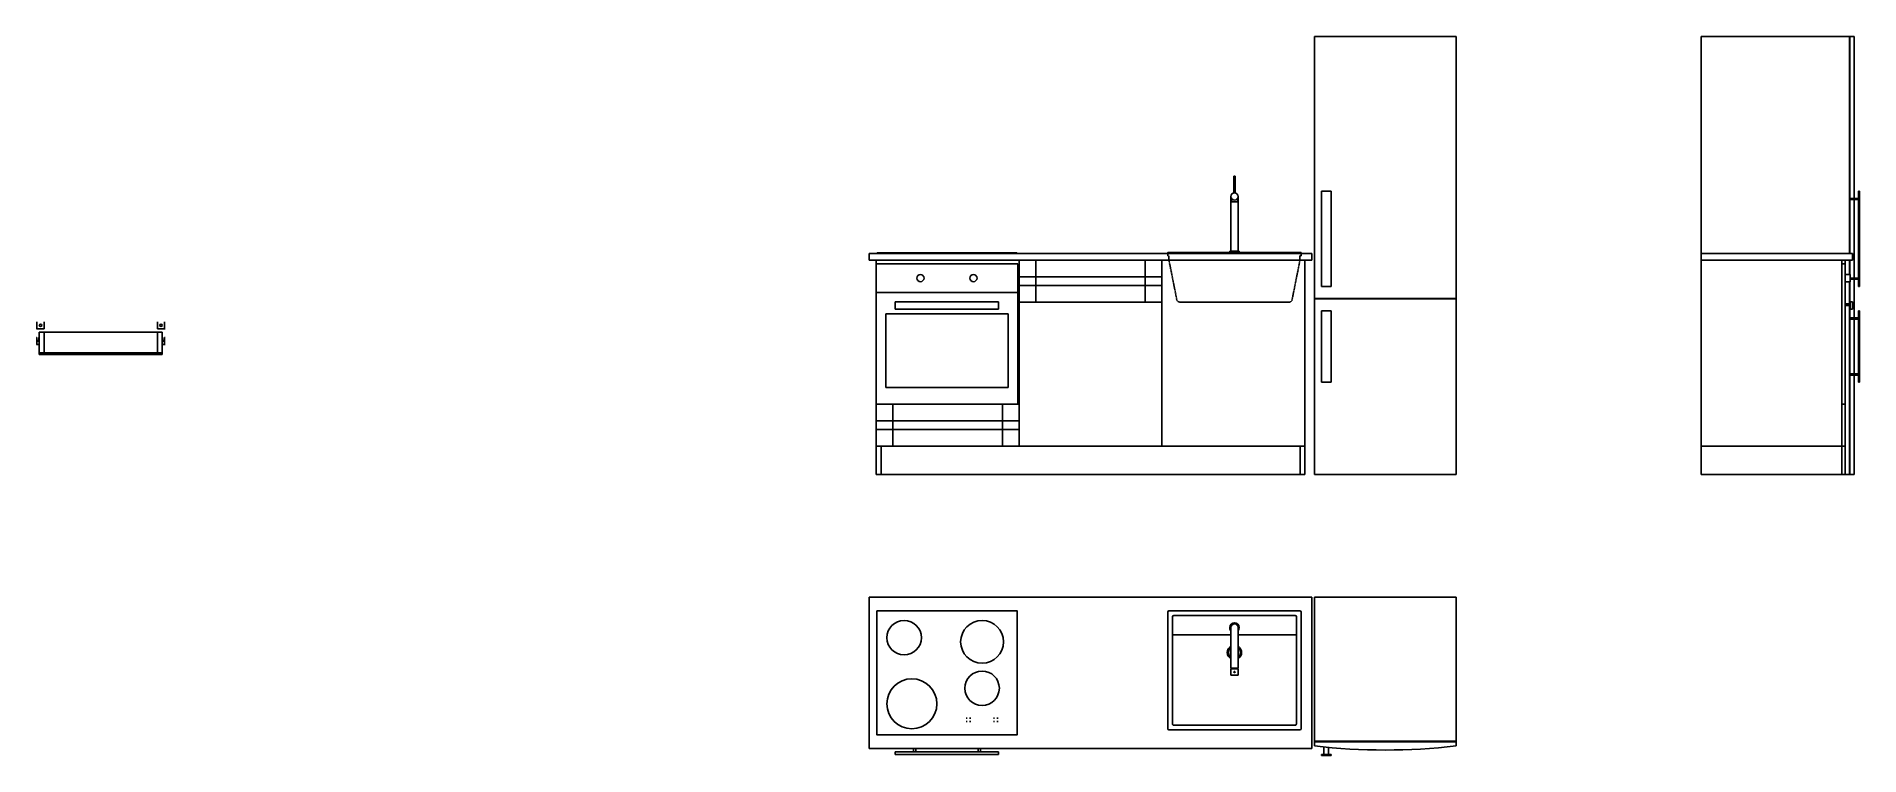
# Model space of a CAD drawing. Header units: millimetres. Extents: x 1553 to 2319, y 2121 to 2423.
import ezdxf

# ---------------------------------------------------------------- set-up
doc = ezdxf.new("R2010")
doc.units = ezdxf.units.MM
doc.linetypes.add('HIDDEN', pattern=[0.375, 0.25, -0.125])
for name, color, linetype in [('CASSETTI', 3, 'Continuous'), ('ELETTRODOMESTICI', 2, 'Continuous'), ('LAVELLO', 4, 'Continuous'), ('PIANO DI LAVORO', 6, 'Continuous'), ('STRUTTURA', 7, 'Continuous')]:
    doc.layers.add(name, color=color, linetype=linetype)

msp = doc.modelspace()

# ---------------------------------------------------------------- linework, layer by layer
at = {"layer": 'CASSETTI'}
for p, q in [((1972.93, 2329.36), (1972.93, 2311.76)), ((2018.93, 2329.36), (2018.93, 2311.76)), ((2025.93, 2322.36), (1965.93, 2322.36)), ((2025.93, 2318.76), (1965.93, 2318.76)), ((1912.93, 2268.96), (1912.93, 2251.36)), ((1958.93, 2268.96), (1958.93, 2251.36)), ((2311.41, 2268.96), (2312.91, 2268.96)), ((2311.41, 2251.36), (2311.41, 2268.96)), ((2312.91, 2268.96), (2312.91, 2251.36)), ((1965.93, 2261.96), (1905.93, 2261.96)), ((1965.93, 2258.36), (1905.93, 2258.36)), ((2312.91, 2251.36), (2311.41, 2251.36))]:
    msp.add_line(p, q, dxfattribs=at)
for points in [[(2025.93, 2311.76), (1965.93, 2311.76), (1965.93, 2329.36), (2025.93, 2329.36)], [(1905.93, 2251.36), (1905.93, 2268.96), (1965.93, 2268.96), (1965.93, 2251.36)]]:
    msp.add_lwpolyline(points, close=True, dxfattribs=at)
at = {"layer": 'ELETTRODOMESTICI'}
for p, q in [((2089.93, 2239.36), (2089.93, 2423.36)), ((2089.93, 2423.36), (2149.43, 2423.36)), ((2149.43, 2423.36), (2149.43, 2239.36)), ((2252.41, 2332.16), (2252.41, 2423.36)), ((2252.41, 2423.36), (2316.61, 2423.36)), ((2314.66, 2423.36), (2314.66, 2332.16)), ((2314.86, 2423.36), (2314.86, 2332.16)), ((2316.61, 2423.36), (2316.61, 2355.36)), ((2096.93, 2358.36), (2092.93, 2358.36)), ((2092.93, 2358.36), (2092.93, 2318.36)), ((2096.93, 2318.36), (2096.93, 2358.36)), ((2318.41, 2358.36), (2318.91, 2358.36)), ((2318.41, 2318.36), (2318.41, 2358.36)), ((2318.91, 2358.36), (2318.91, 2318.36)), ((2318.41, 2355.36), (2315.3, 2355.36)), ((2315.3, 2355.36), (2315.3, 2354.86)), ((2315.3, 2354.86), (2318.41, 2354.86)), ((2316.61, 2354.86), (2316.61, 2321.86)), ((1905.93, 2327.86), (1965.33, 2327.86)), ((1905.93, 2268.96), (1905.93, 2327.86)), ((1906.28, 2332.46), (1964.98, 2332.46)), ((1965.33, 2327.86), (1965.33, 2268.96)), ((2311.41, 2327.86), (2312.91, 2327.86)), ((2311.41, 2268.96), (2311.41, 2327.86)), ((2312.91, 2327.86), (2312.91, 2268.96)), ((2314.66, 2329.36), (2314.66, 2323.36)), ((2314.86, 2329.36), (2314.86, 2323.36)), ((2312.91, 2323.36), (2314.91, 2323.36)), ((2314.91, 2320.36), (2312.91, 2320.36)), ((2314.66, 2320.36), (2314.66, 2311.11)), ((2314.86, 2320.36), (2314.86, 2311.11)), ((2314.91, 2323.36), (2314.91, 2320.36)), ((2315.3, 2321.36), (2315.3, 2321.86)), ((2315.3, 2321.86), (2318.41, 2321.86)), ((2318.41, 2321.36), (2315.3, 2321.36)), ((2316.61, 2321.36), (2316.61, 2305.16)), ((1905.93, 2315.86), (1965.33, 2315.86)), ((2089.93, 2313.36), (2149.43, 2313.36)), ((2149.43, 2313.16), (2089.93, 2313.16)), ((2092.93, 2318.36), (2096.93, 2318.36)), ((2318.91, 2318.36), (2318.41, 2318.36)), ((2318.41, 2318.36), (2318.91, 2318.36)), ((1961.33, 2306.86), (1909.93, 2306.86)), ((1909.93, 2306.86), (1909.93, 2275.96)), ((1913.93, 2311.86), (1957.33, 2311.86)), ((1913.93, 2308.86), (1913.93, 2311.86)), ((1957.33, 2308.86), (1913.93, 2308.86)), ((1957.33, 2308.86), (1957.33, 2311.86)), ((1961.33, 2306.86), (1961.33, 2275.96)), ((2092.93, 2308.16), (2096.93, 2308.16)), ((2092.93, 2278.16), (2092.93, 2308.16)), ((2096.93, 2308.16), (2096.93, 2278.16)), ((2314.91, 2311.11), (2312.91, 2311.11)), ((2314.91, 2310.36), (2312.91, 2310.36)), ((2314.66, 2310.36), (2314.66, 2239.36)), ((2314.86, 2310.36), (2314.86, 2239.36)), ((2314.91, 2311.86), (2315.91, 2311.86)), ((2314.91, 2308.86), (2314.91, 2311.86)), ((2315.91, 2308.86), (2314.91, 2308.86)), ((2318.41, 2305.16), (2315.3, 2305.16)), ((2315.3, 2305.16), (2315.3, 2304.66)), ((2315.91, 2311.86), (2315.91, 2308.86)), ((2318.41, 2308.16), (2318.41, 2278.16)), ((2318.91, 2308.16), (2318.41, 2308.16)), ((2318.91, 2278.16), (2318.91, 2308.16)), ((2315.3, 2304.66), (2318.41, 2304.66)), ((2316.61, 2304.66), (2316.61, 2281.66)), ((1961.33, 2275.96), (1909.93, 2275.96)), ((2096.93, 2278.16), (2092.93, 2278.16)), ((2315.3, 2281.16), (2315.3, 2281.66)), ((2315.3, 2281.66), (2318.41, 2281.66)), ((2318.41, 2281.16), (2315.3, 2281.16)), ((2316.61, 2281.16), (2316.61, 2239.36)), ((2318.41, 2278.16), (2318.91, 2278.16)), ((1965.33, 2268.96), (1905.93, 2268.96)), ((2149.43, 2239.36), (2089.93, 2239.36)), ((2316.61, 2239.36), (2312.91, 2239.36)), ((2089.93, 2187.86), (2149.43, 2187.86)), ((2089.93, 2125.41), (2089.93, 2187.86)), ((2149.43, 2187.86), (2149.43, 2125.41)), ((1944.13, 2137.11), (1943.63, 2137.11)), ((1945.63, 2137.11), (1945.13, 2137.11)), ((1945.38, 2137.36), (1945.38, 2136.86)), ((1955.63, 2137.11), (1955.13, 2137.11)), ((1957.13, 2137.11), (1956.63, 2137.11)), ((1956.88, 2137.36), (1956.88, 2136.86)), ((1944.13, 2135.61), (1943.63, 2135.61)), ((1945.63, 2135.61), (1945.13, 2135.61)), ((1945.38, 2135.86), (1945.38, 2135.36)), ((1955.63, 2135.61), (1955.13, 2135.61)), ((1957.13, 2135.61), (1956.63, 2135.61)), ((1956.88, 2135.86), (1956.88, 2135.36)), ((1913.93, 2122.86), (1957.33, 2122.86)), ((1913.93, 2121.86), (1913.93, 2122.86)), ((1957.33, 2121.86), (1913.93, 2121.86)), ((1921.56, 2122.86), (1921.56, 2124.36)), ((1922.56, 2122.86), (1922.56, 2124.36)), ((1948.69, 2122.86), (1948.69, 2124.36)), ((1949.69, 2122.86), (1949.69, 2124.36)), ((1957.33, 2122.86), (1957.33, 2121.86)), ((2089.93, 2127.36), (2149.43, 2127.36)), ((2149.43, 2127.16), (2089.93, 2127.16)), ((2092.93, 2121.86), (2096.93, 2121.86)), ((2092.93, 2121.86), (2092.93, 2121.36)), ((2092.93, 2121.36), (2096.93, 2121.36)), ((2093.93, 2124.97), (2093.93, 2121.86)), ((2095.93, 2121.86), (2095.93, 2124.77)), ((2096.93, 2121.36), (2096.93, 2121.86))]:
    msp.add_line(p, q, dxfattribs=at)
msp.add_lwpolyline([(1906.13, 2182.11), (1965.13, 2182.11), (1965.13, 2130.11), (1906.13, 2130.11)], close=True, dxfattribs=at)
for centre, radius in [((1924.49, 2321.86), 1.5), ((1946.76, 2321.86), 1.5), ((1917.63, 2170.86), 7.25), ((1950.38, 2169.11), 9), ((1920.88, 2143.11), 10.5), ((1950.38, 2149.61), 7.25)]:
    msp.add_circle(centre, radius, dxfattribs=at)
for centre, radius, start, end in [((1906.28, 2332.31), 0.15, 90, 270), ((1964.98, 2332.31), 0.15, 270, 90), ((2119.68, 2377.41), 253.75, 263.26708, 276.73292)]:
    msp.add_arc(centre, radius, start, end, dxfattribs=at)
at = {"layer": 'LAVELLO'}
for p, q in [((2056.13, 2364.66), (2056.13, 2357.7)), ((2056.13, 2364.66), (2056.63, 2364.66)), ((2056.63, 2364.66), (2056.63, 2357.7)), ((2054.88, 2356.16), (2054.88, 2333.16)), ((2055.08, 2355.41), (2055.08, 2353.91)), ((2055.08, 2353.91), (2057.68, 2353.91)), ((2057.68, 2353.91), (2057.68, 2355.41)), ((2057.88, 2356.16), (2057.88, 2333.16)), ((2028.38, 2332.56), (2028.38, 2332.16)), ((2028.48, 2332.66), (2084.28, 2332.66)), ((2054.38, 2333.16), (2058.38, 2333.16)), ((2054.38, 2332.66), (2054.38, 2333.16)), ((2058.38, 2333.16), (2058.38, 2332.66)), ((2084.38, 2332.56), (2084.38, 2332.16)), ((2028.38, 2132.61), (2028.38, 2181.61)), ((2028.88, 2182.11), (2083.88, 2182.11)), ((2054.88, 2175.11), (2054.88, 2158.11)), ((2057.88, 2158.11), (2057.88, 2175.11)), ((2084.38, 2181.61), (2084.38, 2132.61)), ((2054.88, 2172.11), (2030.88, 2172.11)), ((2081.88, 2172.11), (2057.88, 2172.11)), ((2082.38, 2157.11), (2082.38, 2172.11)), ((2054.88, 2158.11), (2057.88, 2158.11)), ((2057.88, 2157.81), (2054.88, 2157.81)), ((2054.88, 2157.81), (2054.88, 2155.11)), ((2054.88, 2155.11), (2057.88, 2155.11)), ((2055.18, 2158.11), (2055.18, 2157.81)), ((2057.58, 2158.11), (2057.58, 2157.81)), ((2057.88, 2155.11), (2057.88, 2157.81)), ((2083.88, 2132.11), (2028.88, 2132.11))]:
    msp.add_line(p, q, dxfattribs=at)
at = {"layer": 'LAVELLO', "linetype": 'HIDDEN'}
for p, q in [((2028.38, 2332.16), (2028.38, 2331.16)), ((2028.38, 2331.16), (2028.87, 2331.16)), ((2028.87, 2331.16), (2028.87, 2329.36)), ((2028.87, 2329.36), (2032.26, 2312.35)), ((2083.88, 2329.36), (2080.49, 2312.35)), ((2084.38, 2331.16), (2083.88, 2331.16)), ((2083.88, 2331.16), (2083.88, 2329.36)), ((2084.38, 2332.16), (2084.38, 2331.16)), ((2033.68, 2311.76), (2079.08, 2311.76))]:
    msp.add_line(p, q, dxfattribs=at)
at = {"layer": 'LAVELLO'}
for points in [[(2030.38, 2134.6), (2030.38, 2179.61)], [(2030.88, 2180.11), (2081.88, 2180.11)], [(2082.38, 2179.61), (2082.38, 2134.61)], [(2081.88, 2134.11), (2030.88, 2134.11)]]:
    msp.add_lwpolyline(points, dxfattribs=at)
for centre, radius in [((2056.38, 2356.16), 1.5), ((2056.38, 2156.46), 0.25)]:
    msp.add_circle(centre, radius, dxfattribs=at)
for centre, radius, start, end in [((2056.06, 2357.7), 0.0724, 292.8004, 0), ((2056.7, 2357.7), 0.0724, 180, 247.1996), ((2028.48, 2332.56), 0.1, 90, 180), ((2084.28, 2332.56), 0.1, 0, 90), ((2028.88, 2181.61), 0.5, 90, 180), ((2030.88, 2179.61), 0.5, 90, 180), ((2056.38, 2175.11), 2, 318.59038, 221.40962), ((2056.38, 2175.11), 1.5, 0, 180), ((2081.88, 2179.61), 0.5, 0, 90), ((2083.88, 2181.61), 0.5, 0, 90), ((2030.88, 2171.61), 0.5, 90, 180.27774), ((2056.38, 2164.61), 3, 120, 240), ((2056.38, 2164.61), 3, 300, 60), ((2081.88, 2171.61), 0.5, 0, 90), ((2056.38, 2164.61), 2.5, 126.8699, 233.1301), ((2056.38, 2164.61), 2.5, 306.8699, 53.1301), ((2028.88, 2132.61), 0.5, 180, 270), ((2030.88, 2134.61), 0.5, 179.72226, 270.2046), ((2081.88, 2134.61), 0.5, 269.7954, 0), ((2083.88, 2132.61), 0.5, 270, 0)]:
    msp.add_arc(centre, radius, start, end, dxfattribs=at)
at = {"layer": 'LAVELLO', "linetype": 'HIDDEN'}
for centre, start, end in [((2033.68, 2313.76), 225, 270), ((2079.08, 2313.76), 270, 315)]:
    msp.add_arc(centre, 2, start, end, dxfattribs=at)
at = {"layer": 'PIANO DI LAVORO'}
for p, q in [((1902.93, 2329.36), (1902.93, 2332.16)), ((1902.93, 2332.16), (2088.93, 2332.16)), ((1902.93, 2329.36), (2088.93, 2329.36)), ((2088.93, 2332.16), (2088.93, 2329.36)), ((2252.41, 2329.36), (2252.41, 2332.16)), ((2252.41, 2332.16), (2315.91, 2332.16)), ((2315.91, 2329.36), (2252.41, 2329.36)), ((2315.91, 2332.16), (2315.91, 2329.36)), ((1902.93, 2187.86), (2088.93, 2187.86)), ((1902.93, 2124.36), (1902.93, 2187.86)), ((2088.93, 2187.86), (2088.93, 2124.36)), ((2088.93, 2124.36), (1902.93, 2124.36))]:
    msp.add_line(p, q, dxfattribs=at)
at = {"layer": 'STRUTTURA'}
for p, q in [((1905.93, 2329.36), (1905.93, 2242.16)), ((1905.93, 2329.36), (2085.93, 2329.36)), ((1905.93, 2329.36), (1905.93, 2239.36)), ((1965.93, 2329.36), (1965.93, 2251.36)), ((2025.93, 2251.36), (2025.93, 2329.36)), ((2085.93, 2242.16), (2085.93, 2329.36)), ((2085.93, 2324.36), (2085.93, 2329.36)), ((2252.41, 2329.36), (2252.41, 2239.36)), ((2311.41, 2329.36), (2311.41, 2239.36)), ((2312.91, 2329.36), (2312.91, 2239.36)), ((2085.93, 2239.36), (2085.93, 2324.36)), ((1556.42, 2300.56), (1553.22, 2300.56)), ((1553.42, 2300.55), (1553.42, 2303.55)), ((1553.42, 2300.55), (1553.42, 2303.55)), ((1554.41, 2299.1), (1554.41, 2289.8)), ((1556.41, 2299.1), (1554.41, 2299.1)), ((1556.41, 2299.1), (1556.41, 2290.5)), ((1556.41, 2299.1), (1604.01, 2299.1)), ((1556.42, 2303.56), (1556.42, 2300.56)), ((1604.01, 2299.1), (1604.01, 2290.5)), ((1606.01, 2299.1), (1604.01, 2299.1)), ((1604.02, 2303.55), (1604.03, 2300.55)), ((1604.03, 2300.55), (1607.22, 2300.56)), ((1606.01, 2299.1), (1606.01, 2290.3)), ((1607.03, 2300.55), (1607.02, 2303.55)), ((1607.03, 2300.55), (1607.02, 2303.55)), ((1553.21, 2296.95), (1553.41, 2296.95)), ((1553.41, 2293.95), (1553.21, 2293.95)), ((1553.41, 2296.95), (1553.41, 2293.95)), ((1554.21, 2295.65), (1553.41, 2295.65)), ((1554.41, 2295.45), (1553.41, 2295.45)), ((1553.41, 2293.95), (1554.41, 2293.95)), ((1554.21, 2296.95), (1554.41, 2296.95)), ((1554.21, 2296.95), (1554.21, 2295.65)), ((1554.41, 2296.95), (1554.41, 2293.95)), ((1554.41, 2293.95), (1554.41, 2295.45)), ((1554.41, 2290.5), (1606.01, 2290.5)), ((1606.01, 2290.3), (1554.41, 2290.3)), ((1606.01, 2289.8), (1554.41, 2289.8)), ((1606.21, 2296.95), (1606.01, 2296.95)), ((1606.01, 2296.95), (1606.01, 2293.95)), ((1606.01, 2293.95), (1606.01, 2295.45)), ((1606.01, 2295.45), (1607.01, 2295.45)), ((1607.01, 2293.95), (1606.01, 2293.95)), ((1606.01, 2290.3), (1606.01, 2289.8)), ((1606.21, 2296.95), (1606.21, 2295.65)), ((1606.21, 2295.65), (1607.01, 2295.65)), ((1607.21, 2296.95), (1607.01, 2296.95)), ((1607.01, 2296.95), (1607.01, 2293.95)), ((1607.01, 2293.96), (1607.21, 2293.96)), ((1905.93, 2254.36), (1905.93, 2271.96)), ((1965.93, 2271.96), (1965.93, 2254.36)), ((1905.93, 2251.36), (2085.93, 2251.36)), ((1907.93, 2251.36), (1907.93, 2239.36)), ((2083.93, 2239.36), (2083.93, 2251.36)), ((2252.41, 2251.36), (2312.91, 2251.36)), ((1905.93, 2239.36), (2085.93, 2239.36)), ((2252.41, 2239.36), (2312.91, 2239.36))]:
    msp.add_line(p, q, dxfattribs=at)
for centre in [(1554.92, 2302.06), (1605.52, 2302.05)]:
    msp.add_circle(centre, 0.5, dxfattribs=at)

doc.saveas('drawing.dxf')
